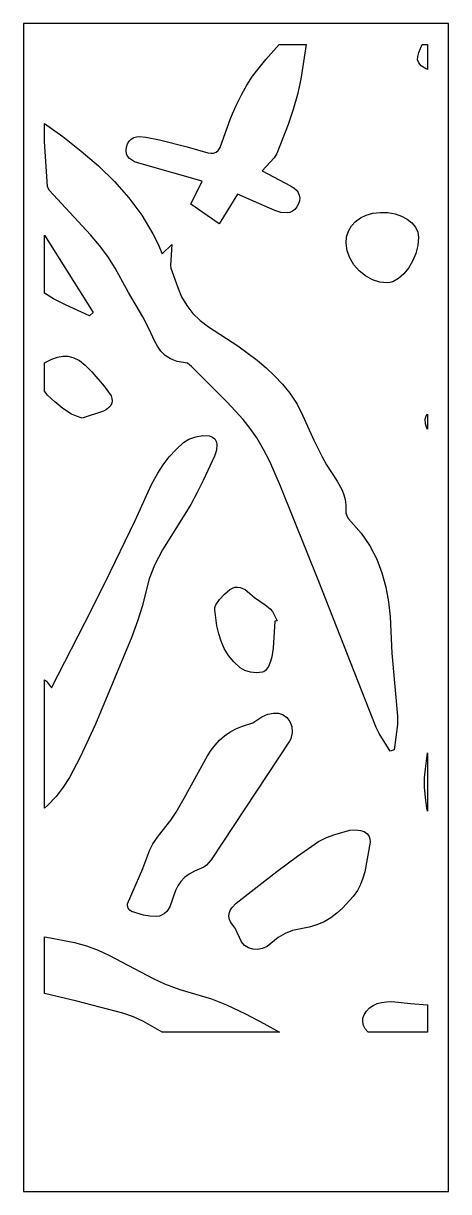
# Model space of a CAD drawing. Extents: x 0 to 400, y 0 to 1100.
import ezdxf

# ---------------------------------------------------------------- set-up
doc = ezdxf.new("R2010")
doc.units = 0
doc.layers.add('CUT', color=1, linetype='Continuous')
doc.layers.add('OUTLINE', color=7, linetype='Continuous')

msp = doc.modelspace()

# ---------------------------------------------------------------- linework, layer by layer
at = {"layer": 'CUT'}
for points in [[(104.58, 969.77), (99.78, 972.83), (98.08, 974.83), (96.97, 977.24), (96.54, 980.1), (96.88, 983.48), (97.9, 986.68), (99.43, 989.19), (101.41, 991.07), (103.74, 992.38), (106.36, 993.17), (109.18, 993.5), (115.11, 992.98), (128.19, 990.2), (153.99, 983.75), (173.35, 978.25), (176.28, 977.76), (178.92, 977.82), (181.28, 978.59), (183.37, 980.25), (185.19, 982.98), (194.98, 1010.5), (199.91, 1022.05), (205.37, 1033.38), (210.18, 1041.9), (215.67, 1050.17), (228.04, 1065.94), (238.02, 1077.27), (240.59, 1080), (265.95, 1080), (261.04, 1047.57), (257.91, 1032.88), (253.92, 1018.84), (249.16, 1004.92), (238.37, 977.34), (236, 973.3), (224.62, 961.3), (251.2, 947.16), (254.37, 945.22), (256.8, 943.05), (258.52, 940.69), (259.55, 938.17), (259.92, 935.53), (259.66, 932.8), (258.78, 930.02), (257.32, 927.22), (255.4, 924.81), (253.18, 923.1), (250.71, 922.04), (248.03, 921.55), (242.31, 922.01), (236.46, 923.92), (201.32, 939.04), (184.12, 911.27), (157.38, 929.86), (168.14, 951.35), (110.64, 967.61)], [(371.87, 1072.72), (375.12, 1080), (380, 1080), (380, 1056.71), (377.57, 1057.8), (374.09, 1060.13), (371.9, 1062.7), (370.88, 1065.59), (370.91, 1068.9)], [(301.54, 656.15), (302.75, 651.6), (303.31, 646.81), (303.27, 639.02), (304.3, 636.25), (305.91, 633.61), (317.81, 619.93), (325.93, 607.98), (332.38, 595.51), (337.33, 582.55), (340.96, 569.16), (343.45, 555.37), (344.95, 541.22), (346.7, 506.95), (351.89, 447.74), (351.8, 439.91), (348.76, 416.06), (345.05, 414.74), (334.53, 431.34), (331.72, 437.14), (277.86, 574.44), (241.96, 664.39), (231.67, 687.55), (225.88, 698.82), (219.49, 709.8), (213.46, 718.65), (206.71, 727.16), (191.67, 743.44), (158.08, 776.98), (154.23, 779.93), (144.54, 781.75), (138.35, 784.07), (133.36, 787.33), (129.33, 791.36), (126.05, 796.01), (123.27, 801.1), (118.28, 811.99), (112.31, 823.64), (98.96, 846.48), (86.45, 869.49), (79.35, 880.39), (71.54, 890.85), (63.15, 900.99), (24.16, 943.06), (22.83, 946.42), (20, 988.86), (20, 1005.85), (37.05, 993.41), (54.36, 979.82), (70.59, 965.77), (85.6, 951.11), (99.25, 935.67), (111.39, 919.29), (121.9, 901.81), (126.49, 892.59), (130.61, 883.04), (139.65, 891.71), (138.36, 871.9), (138.69, 869.6), (145.15, 851.35), (148.83, 842.47), (153.61, 834.21), (159.47, 826.97), (166.37, 820.26), (174.05, 814.19), (201.75, 796.49), (219.82, 782.98), (228.25, 775.75), (236.22, 768.17), (243.72, 760.23), (250.71, 751.92), (257.51, 741.55), (262.97, 730.37), (273.11, 707.5), (281.02, 692.01), (285.22, 684.4), (295.13, 668.82), (299.78, 660.5)], [(317.11, 916.86), (322.6, 919.51), (328.81, 921.27), (335.67, 922.07), (342.85, 921.85), (349.57, 920.65), (355.68, 918.57), (361.01, 915.72), (365.42, 912.19), (368.77, 908.08), (370.89, 903.5), (371.64, 898.54), (370.98, 890.84), (369.09, 883.28), (366.17, 876.12), (362.37, 869.62), (357.9, 864.06), (352.92, 859.69), (347.62, 856.79), (344.9, 855.97), (342.18, 855.62), (335.24, 856.26), (328.39, 858.54), (321.87, 862.21), (315.96, 867.05), (310.91, 872.78), (306.97, 879.18), (304.42, 885.98), (303.51, 892.95), (304.1, 898.9), (305.84, 904.35), (308.65, 909.21), (312.43, 913.41)], [(20, 900.67), (65.6, 827.74), (62.23, 824.63), (39.52, 835.05), (28.43, 840.58), (20, 845.91)], [(45.29, 732.12), (36.98, 737.41), (29.63, 743.6), (22.61, 750.05), (20, 753.58), (20, 780.44), (26.9, 783.91), (32.01, 785.69), (37.09, 786.62), (42.19, 786.52), (47.36, 785.19), (52.64, 782.43), (58.09, 778.07), (64.42, 771.78), (76.01, 758.42), (82.56, 749.2), (83.32, 746.91), (83.51, 744.63), (83.12, 742.4), (82.12, 740.27), (80.5, 738.3), (78.23, 736.53), (75.29, 735.01), (55.22, 728.41), (50.01, 730.03)], [(380, 717.88), (379.49, 718.86), (378.34, 723.09), (377.99, 727.22), (378.84, 730.42), (380, 732.18)], [(53.37, 409.06), (43.41, 390.03), (37.53, 380.85), (30.74, 372), (22.82, 363.56), (20, 361.19), (20, 481.89), (21.61, 480.6), (26.34, 474.25), (57.85, 535.5), (77.28, 574.28), (105.28, 631.97), (120.52, 665.68), (126.34, 676.58), (131.36, 684.36), (137.13, 691.87), (143.58, 698.92), (150.64, 705.35), (155.76, 708.46), (162.1, 710.71), (168.71, 711.82), (174.63, 711.52), (177.86, 710.39), (180.09, 708.66), (181.46, 706.44), (182.1, 703.87), (181.64, 698.16), (179.73, 692.52), (169.18, 669.58), (163.46, 658.23), (157.37, 647), (148.76, 632.73), (130.96, 604.34), (123.25, 589.74), (118.44, 577.12), (111.66, 551), (107.75, 538.02), (101.89, 522.42), (67.81, 440.23)], [(233.85, 503.45), (232.59, 499.09), (230.42, 494.51), (227.73, 490.79), (226.3, 489.58), (224.88, 488.98), (219.44, 488.59), (213.66, 489.23), (208.24, 490.8), (203.85, 493.25), (197.82, 498.76), (192.91, 504.8), (189.02, 511.3), (186, 518.17), (183.72, 525.34), (182.06, 532.72), (180.04, 547.79), (180.23, 550.07), (181.12, 552.52), (184.51, 557.64), (189.21, 562.59), (194.22, 566.8), (196.58, 568.24), (199, 569.04), (201.42, 569.27), (203.85, 568.96), (208.57, 566.94), (217.49, 559.5), (227.55, 552.49), (232.27, 548.74), (234.3, 546.32), (238.58, 537.57), (236.45, 537.02), (234.98, 511.81)], [(151.36, 370.47), (173.2, 410.22), (176.58, 415.52), (180.34, 420.46), (184.52, 425), (189.14, 429.11), (194.25, 432.74), (199.88, 435.86), (206.06, 438.42), (215.8, 441.55), (224.32, 447.13), (229.93, 449.53), (235.23, 450.63), (240.09, 450.46), (244.37, 449.07), (247.94, 446.51), (250.65, 442.8), (252.37, 438), (252.97, 432.15), (251.48, 426.35), (250.32, 424.05), (176.73, 312.28), (172.34, 307.36), (169.6, 305.37), (160.83, 301.82), (155.81, 299.03), (151.58, 295.76), (148.08, 292.04), (145.23, 287.95), (142.95, 283.54), (137.9, 268.28), (134.87, 263.67), (132.89, 261.87), (130.58, 260.48), (127.92, 259.52), (124.89, 259.05), (119, 259.24), (113.13, 260.34), (101.69, 263.81), (100.05, 264.96), (98.68, 266.93), (97.89, 269.17), (97.97, 271.1), (112.25, 304.22), (118.8, 321.81), (121.7, 327.38), (126.99, 334.97), (138.56, 349.71), (143.74, 357.3)], [(380, 413.18), (380, 358.16), (379.41, 361.08), (378.18, 370.98), (377.44, 380.92), (377.44, 389.52), (378.14, 398.21)], [(194.56, 264.73), (195.98, 267.3), (200.04, 271.68), (238.33, 301.41), (257.82, 315.71), (277.57, 329.55), (284.98, 333.51), (292.9, 336.33), (307.07, 340.44), (312.59, 340.55), (317.08, 340.07), (320.61, 339), (323.22, 337.34), (324.97, 335.11), (325.91, 332.31), (326.08, 328.95), (321.14, 301.04), (319.46, 295.13), (317.2, 289.3), (314.16, 283.56), (310.17, 277.94), (300.22, 266.98), (294.83, 262.15), (289.06, 257.86), (282.85, 254.18), (276.14, 251.18), (268.85, 248.93), (253.19, 245.93), (246.15, 243.14), (239.66, 239.17), (229.35, 230.85), (224.87, 228.83), (220.33, 227.95), (215.91, 228.19), (211.79, 229.5), (208.15, 231.82), (205.18, 235.12), (199.3, 248.08), (195.17, 253.34), (193.88, 256.24), (193.41, 259.14), (193.67, 261.99)], [(20, 186.64), (20, 239.79), (21.98, 239.56), (48, 234.49), (59.38, 231.4), (70.31, 227.31), (80.91, 222.47), (122.16, 200.56), (132.72, 195.65), (147.15, 190.36), (176.93, 181.4), (191.11, 175.99), (208.94, 167.46), (226.31, 158.35), (240.97, 150), (130.7, 150), (113.12, 160.32), (103.63, 164.69), (93.4, 167.96), (50.18, 179.32)], [(319.38, 163.29), (320.48, 166.52), (322.73, 170.04), (325.58, 172.95), (328.95, 175.29), (332.78, 177.04), (337.02, 178.23), (341.6, 178.86), (346.46, 178.95), (364.27, 177.04), (380, 175.97), (380, 150), (324.33, 150), (323.97, 150.31), (321.59, 153.33), (319.99, 156.57), (319.23, 159.93)]]:
    msp.add_lwpolyline(points, close=True, dxfattribs=at)
at = {"layer": 'OUTLINE'}
msp.add_lwpolyline([(0, 0), (400, 0), (400, 1100), (0, 1100)], close=True, dxfattribs=at)

doc.saveas('drawing.dxf')
